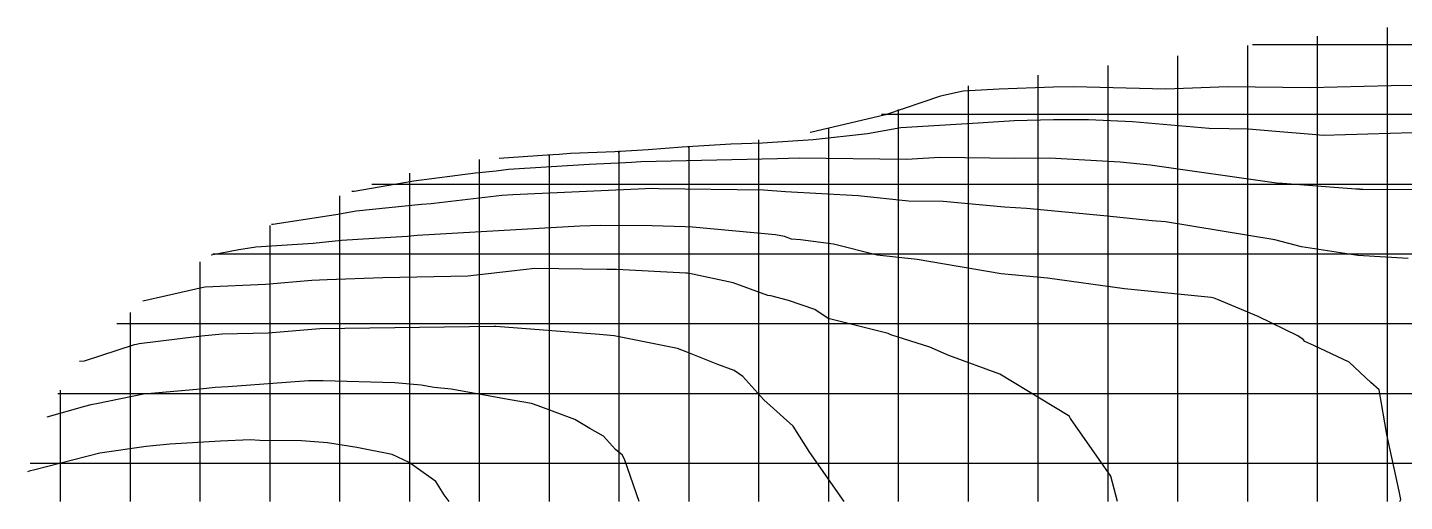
# Model space of a CAD drawing. Header units: millimetres. Extents: x 13.2 to 111, y -19 to -0.2.
# Drawn here: x 13.25 to 62.54, y -19 to -2.02 of the extents above; entities that cross this region are included whole.
import ezdxf

# ---------------------------------------------------------------- set-up
doc = ezdxf.new("R2010")
doc.units = ezdxf.units.MM
doc.header["$MEASUREMENT"] = 0
doc.layers.add('Ú²Ô 06', color=240, linetype='Continuous', true_color=0xff0033)

msp = doc.modelspace()

# ---------------------------------------------------------------- linework, layer by layer
at = {"layer": 'Ú²Ô 06'}
for p, q in [((59.422, -2.328, 29.987), (59.422, -2.351, 30.05)), ((59.422, -2.351, 30.05), (59.422, -2.643, 30.8)), ((61.922, -2.019, 29.495), (61.922, -2.038, 29.546)), ((61.922, -2.038, 29.546), (61.922, -2.603, 30.996)), ((56.922, -2.662, 30.549), (56.922, -2.664, 30.554)), ((56.922, -2.664, 30.554), (56.922, -2.683, 30.603)), ((56.922, -2.683, 30.603), (56.922, -2.769, 30.785)), ((56.922, -2.769, 30.785), (56.922, -3.414, 32.204)), ((57.129, -2.638, 30.512), (57.105, -2.638, 30.508)), ((59.747, -2.638, 30.825), (57.129, -2.638, 30.512)), ((59.422, -2.643, 30.8), (59.422, -3.281, 32.148)), ((62.111, -2.638, 31.091), (59.747, -2.638, 30.825)), ((61.922, -2.603, 30.996), (61.922, -2.683, 31.165)), ((61.922, -2.683, 31.165), (61.922, -3.465, 32.59)), ((62.394, -2.638, 31.103), (62.111, -2.638, 31.091)), ((66.136, -2.638, 31.342), (62.394, -2.638, 31.103)), ((51.922, -3.379, 31.863), (51.922, -3.694, 32.636)), ((54.422, -3.03, 31.185), (54.422, -3.265, 31.702)), ((54.422, -3.265, 31.702), (54.422, -4.648, 34.605)), ((56.922, -3.414, 32.204), (56.922, -3.945, 33.32)), ((59.422, -3.281, 32.148), (59.422, -3.495, 32.538)), ((49.422, -3.721, 32.57), (49.422, -4.354, 34.127)), ((51.922, -3.694, 32.636), (51.922, -4.528, 34.464)), ((59.422, -3.495, 32.538), (59.422, -4.427, 34.106)), ((61.922, -3.465, 32.59), (61.922, -4.148, 33.74)), ((46.74, -4.305, 33.68), (45.937, -4.482, 33.68)), ((48.037, -4.226, 33.68), (46.74, -4.305, 33.68)), ((46.922, -4.103, 33.274), (46.922, -4.122, 33.32)), ((46.922, -4.122, 33.32), (46.922, -4.962, 35.08)), ((49.977, -4.151, 33.68), (48.037, -4.226, 33.68)), ((49.422, -4.354, 34.127), (49.422, -4.503, 34.439)), ((50.693, -4.139, 33.68), (49.977, -4.151, 33.68)), ((53.995, -4.223, 33.68), (50.693, -4.139, 33.68)), ((56.222, -4.142, 33.68), (53.995, -4.223, 33.68)), ((59.17, -4.18, 33.68), (56.222, -4.142, 33.68)), ((56.922, -3.945, 33.32), (56.922, -4.702, 34.643)), ((62.073, -4.109, 33.68), (59.17, -4.18, 33.68)), ((59.422, -4.427, 34.106), (59.422, -4.723, 34.624)), ((61.922, -4.148, 33.74), (61.922, -4.885, 34.94)), ((64.989, -4.061, 33.68), (62.073, -4.109, 33.68)), ((45.937, -4.482, 33.68), (43.964, -5.146, 33.68)), ((49.422, -4.503, 34.439), (49.422, -4.775, 35.029)), ((49.422, -4.775, 35.029), (49.422, -5.444, 36.388)), ((51.922, -4.528, 34.464), (51.922, -4.996, 35.483)), ((54.422, -4.648, 34.605), (54.422, -4.681, 34.662)), ((54.422, -4.681, 34.662), (54.422, -4.767, 34.801)), ((54.422, -4.767, 34.801), (54.422, -5.942, 36.902)), ((56.922, -4.702, 34.643), (56.922, -5.67, 36.199)), ((59.422, -4.723, 34.624), (59.422, -4.829, 34.794)), ((59.422, -4.829, 34.794), (59.422, -5.549, 35.747)), ((61.922, -4.885, 34.94), (61.922, -5.397, 35.649)), ((43.964, -5.146, 33.68), (41.274, -5.783, 33.68)), ((43.975, -5.138, 33.652), (43.827, -5.138, 33.475)), ((44.313, -5.138, 34.366), (43.975, -5.138, 33.652)), ((45.824, -5.138, 35.136), (44.313, -5.138, 34.366)), ((44.422, -4.953, 33.436), (44.422, -5.093, 34.32)), ((44.422, -5.093, 34.32), (44.422, -5.321, 34.846)), ((44.422, -5.321, 34.846), (44.422, -5.637, 36.23)), ((46.096, -5.138, 35.349), (45.824, -5.138, 35.136)), ((46.476, -5.138, 35.399), (46.096, -5.138, 35.349)), ((48.895, -5.138, 35.743), (46.476, -5.138, 35.399)), ((46.922, -4.962, 35.08), (46.922, -5.307, 35.83)), ((46.922, -5.307, 35.83), (46.922, -5.793, 36.9)), ((48.572, -5.36, 36.18), (47.284, -5.444, 36.18)), ((49.982, -5.329, 36.18), (48.572, -5.36, 36.18)), ((50.911, -5.138, 35.834), (48.895, -5.138, 35.743)), ((51.23, -5.324, 36.18), (49.982, -5.329, 36.18)), ((51.038, -5.138, 35.834), (50.911, -5.138, 35.834)), ((53.347, -5.138, 35.636), (51.038, -5.138, 35.834)), ((52.81, -5.393, 36.18), (51.23, -5.324, 36.18)), ((51.922, -4.996, 35.483), (51.922, -5.815, 37.077)), ((55.546, -5.639, 36.18), (52.81, -5.393, 36.18)), ((54.899, -5.138, 35.387), (53.347, -5.138, 35.636)), ((58.504, -5.138, 35.31), (54.899, -5.138, 35.387)), ((59.575, -5.138, 35.185), (58.504, -5.138, 35.31)), ((65.405, -5.138, 35.444), (59.575, -5.138, 35.185)), ((61.922, -5.397, 35.649), (61.922, -7.25, 37.998)), ((41.273, -5.783, 33.68), (41.272, -5.783, 33.68)), ((41.274, -5.783, 33.68), (41.273, -5.783, 33.68)), ((43.315, -5.823, 36.18), (41.379, -6.048, 36.18)), ((41.922, -5.619, 33.627), (41.922, -5.684, 33.958)), ((41.922, -5.684, 33.958), (41.922, -5.72, 35.076)), ((41.922, -5.72, 35.076), (41.922, -6.035, 36.39)), ((44.518, -5.609, 36.18), (43.315, -5.823, 36.18)), ((44.422, -5.637, 36.23), (44.422, -5.935, 36.887)), ((47.284, -5.444, 36.18), (44.518, -5.609, 36.18)), ((46.922, -5.793, 36.9), (46.922, -6.224, 37.834)), ((49.422, -5.444, 36.388), (49.422, -5.782, 37.014)), ((49.422, -5.782, 37.014), (49.422, -6.88, 38.994)), ((51.922, -5.815, 37.077), (51.922, -5.876, 37.186)), ((51.922, -5.876, 37.186), (51.922, -6.083, 37.518)), ((56.957, -5.658, 36.18), (55.546, -5.639, 36.18)), ((56.922, -5.67, 36.199), (56.922, -5.87, 36.464)), ((56.922, -5.87, 36.464), (56.922, -6.746, 37.65)), ((57.944, -5.745, 36.18), (56.957, -5.658, 36.18)), ((59.242, -5.854, 36.18), (57.944, -5.745, 36.18)), ((59.632, -5.883, 36.18), (59.242, -5.854, 36.18)), ((59.422, -5.549, 35.747), (59.422, -5.565, 35.769)), ((59.422, -5.565, 35.769), (59.422, -5.574, 35.781)), ((59.422, -5.574, 35.781), (59.422, -7.761, 38.759)), ((64.564, -5.739, 36.18), (59.632, -5.883, 36.18)), ((35.465, -6.397, 36.18), (34.28, -6.478, 36.18)), ((36.682, -6.303, 36.18), (35.465, -6.397, 36.18)), ((38.429, -6.193, 36.18), (36.682, -6.303, 36.18)), ((36.922, -6.327, 34.3), (36.922, -6.267, 35.284)), ((36.922, -6.267, 35.284), (36.922, -6.267, 35.571)), ((36.922, -6.267, 35.571), (36.922, -6.309, 36.822)), ((36.922, -6.309, 36.822), (36.922, -6.318, 36.896)), ((36.922, -6.318, 36.896), (36.922, -6.608, 38.122)), ((39.561, -6.165, 36.18), (38.429, -6.193, 36.18)), ((39.422, -6.04, 33.909), (39.422, -6.11, 35.099)), ((39.422, -6.11, 35.099), (39.422, -6.11, 35.58)), ((39.422, -6.11, 35.58), (39.422, -6.116, 35.756)), ((39.422, -6.116, 35.756), (39.422, -6.206, 36.484)), ((39.422, -6.206, 36.484), (39.422, -6.303, 37.395)), ((39.422, -6.303, 37.395), (39.422, -6.49, 37.939)), ((41.379, -6.048, 36.18), (39.561, -6.165, 36.18)), ((41.922, -6.035, 36.39), (41.922, -6.106, 37.053)), ((41.922, -6.106, 37.053), (41.922, -6.386, 37.868)), ((41.922, -6.386, 37.868), (41.922, -6.881, 39.105)), ((44.422, -5.935, 36.887), (44.422, -6.6, 38.328)), ((46.922, -6.224, 37.834), (46.922, -7.051, 39.342)), ((51.922, -6.083, 37.518), (51.922, -7.241, 39.339)), ((54.422, -5.942, 36.902), (54.422, -6.578, 37.926)), ((29.422, -6.746, 36.444), (29.422, -6.744, 36.492)), ((29.422, -6.744, 36.492), (29.422, -6.786, 36.746)), ((29.422, -6.786, 36.746), (29.422, -7.023, 37.959)), ((31.85, -6.593, 36.18), (30.128, -6.713, 36.18)), ((32.287, -6.564, 36.18), (31.85, -6.593, 36.18)), ((31.922, -6.585, 36.229), (31.922, -6.576, 36.364)), ((31.922, -6.576, 36.364), (31.922, -6.609, 36.561)), ((31.922, -6.632, 35.548), (31.922, -6.585, 36.229)), ((31.922, -6.609, 36.561), (31.922, -6.801, 37.74)), ((31.922, -6.801, 37.74), (31.922, -6.961, 38.506)), ((32.682, -6.533, 36.18), (32.287, -6.564, 36.18)), ((34.28, -6.478, 36.18), (32.682, -6.533, 36.18)), ((34.653, -6.867, 38.68), (33.358, -6.929, 38.68)), ((34.422, -6.443, 35.633), (34.422, -6.441, 35.659)), ((34.422, -6.441, 35.659), (34.422, -6.498, 36.759)), ((34.422, -6.512, 34.832), (34.422, -6.443, 35.633)), ((34.422, -6.498, 36.759), (34.422, -6.504, 36.917)), ((34.422, -6.504, 36.917), (34.422, -6.718, 37.909)), ((34.422, -6.718, 37.909), (34.422, -6.905, 38.808)), ((34.876, -6.851, 38.68), (34.653, -6.867, 38.68)), ((35.203, -6.833, 38.68), (34.876, -6.851, 38.68)), ((40.1, -6.723, 38.68), (35.203, -6.833, 38.68)), ((36.922, -6.608, 38.122), (36.922, -6.874, 38.917)), ((36.922, -6.874, 38.917), (36.922, -7.489, 40.523)), ((39.422, -6.49, 37.939), (39.422, -6.846, 39.002)), ((39.422, -6.846, 39.002), (39.422, -7.022, 39.462)), ((40.883, -6.698, 38.68), (40.1, -6.723, 38.68)), ((44.722, -6.745, 38.68), (40.883, -6.698, 38.68)), ((41.922, -6.881, 39.105), (41.922, -7.358, 40.154)), ((44.422, -6.6, 38.328), (44.422, -6.958, 39.221)), ((45.909, -6.674, 38.68), (44.722, -6.745, 38.68)), ((48.597, -6.71, 38.68), (45.909, -6.674, 38.68)), ((49.839, -6.704, 38.68), (48.597, -6.71, 38.68)), ((49.422, -6.88, 38.994), (49.422, -7.15, 39.417)), ((52.366, -6.846, 38.68), (49.839, -6.704, 38.68)), ((53.441, -6.95, 38.68), (52.366, -6.846, 38.68)), ((54.422, -6.578, 37.926), (54.422, -7.415, 39.158)), ((56.922, -6.746, 37.65), (56.922, -7.621, 38.939)), ((26.922, -7.238, 37.51), (26.922, -7.261, 37.552)), ((26.922, -7.261, 37.552), (26.922, -7.694, 39.206)), ((29.289, -7.237, 38.68), (27.075, -7.53, 38.68)), ((30.029, -7.164, 38.68), (29.289, -7.237, 38.68)), ((29.422, -7.023, 37.959), (29.422, -7.207, 38.635)), ((29.422, -7.207, 38.635), (29.422, -7.471, 39.34)), ((30.472, -7.106, 38.68), (30.029, -7.164, 38.68)), ((33.358, -6.929, 38.68), (30.472, -7.106, 38.68)), ((31.922, -6.961, 38.506), (31.922, -7.297, 39.547)), ((31.922, -7.297, 39.547), (31.922, -7.571, 40.25)), ((34.422, -6.905, 38.808), (34.422, -6.939, 38.913)), ((34.422, -6.939, 38.913), (34.422, -6.966, 38.984)), ((34.422, -6.966, 38.984), (34.422, -7.763, 41.014)), ((39.422, -7.022, 39.462), (39.422, -7.578, 40.685)), ((41.922, -7.358, 40.154), (41.922, -8.567, 42.101)), ((44.422, -6.958, 39.221), (44.422, -7.073, 39.474)), ((44.422, -7.073, 39.474), (44.422, -7.364, 39.943)), ((44.422, -7.364, 39.943), (44.422, -8.829, 42.11)), ((46.922, -7.051, 39.342), (46.922, -7.89, 40.623)), ((49.422, -7.15, 39.417), (49.422, -8.363, 40.965)), ((51.922, -7.241, 39.339), (51.922, -7.502, 39.673)), ((57.958, -7.592, 38.68), (53.441, -6.95, 38.68)), ((61.922, -7.25, 37.998), (61.922, -7.875, 38.739)), ((27.075, -7.53, 38.68), (24.937, -7.893, 38.68)), ((25.74, -7.638, 38.223), (25.575, -7.638, 38.221)), ((26.975, -7.638, 39.025), (25.74, -7.638, 38.223)), ((26.922, -7.694, 39.206), (26.922, -7.768, 39.478)), ((26.922, -7.768, 39.478), (26.922, -7.831, 39.645)), ((26.922, -7.831, 39.645), (26.922, -8.443, 41.274)), ((27.503, -7.638, 39.282), (26.975, -7.638, 39.025)), ((29.093, -7.638, 39.698), (27.503, -7.638, 39.282)), ((30.157, -7.638, 40.104), (29.093, -7.638, 39.698)), ((29.422, -7.471, 39.34), (29.422, -7.839, 40.41)), ((29.422, -7.839, 40.41), (29.422, -8.064, 41.028)), ((30.677, -7.638, 40.28), (30.157, -7.638, 40.104)), ((35.632, -7.792, 41.18), (30.621, -8.009, 41.18)), ((31.645, -7.638, 40.391), (30.677, -7.638, 40.28)), ((35.659, -7.638, 40.83), (31.645, -7.638, 40.391)), ((31.922, -7.571, 40.25), (31.922, -7.866, 41.004)), ((31.922, -7.866, 41.004), (31.922, -8.621, 42.533)), ((34.422, -7.763, 41.014), (34.422, -8.643, 42.798)), ((35.841, -7.794, 41.18), (35.632, -7.792, 41.18)), ((36.129, -7.638, 40.859), (35.659, -7.638, 40.83)), ((39.6, -7.842, 41.18), (35.841, -7.794, 41.18)), ((37.749, -7.638, 40.838), (36.129, -7.638, 40.859)), ((36.922, -7.489, 40.523), (36.922, -7.667, 40.913)), ((36.922, -7.667, 40.913), (36.922, -8.825, 43.105)), ((40.054, -7.638, 40.782), (37.749, -7.638, 40.838)), ((39.422, -7.578, 40.685), (39.422, -7.922, 41.335)), ((40.379, -7.91, 41.18), (39.6, -7.842, 41.18)), ((40.282, -7.638, 40.749), (40.054, -7.638, 40.782)), ((43.854, -7.638, 40.434), (40.282, -7.638, 40.749)), ((44.995, -7.638, 40.261), (43.854, -7.638, 40.434)), ((47.557, -7.638, 40.229), (44.995, -7.638, 40.261)), ((48.604, -7.638, 40.103), (47.557, -7.638, 40.229)), ((51.53, -7.638, 39.876), (48.604, -7.638, 40.103)), ((52.854, -7.638, 39.731), (51.53, -7.638, 39.876)), ((51.922, -7.502, 39.673), (51.922, -8.758, 41.161)), ((57.127, -7.638, 38.921), (52.854, -7.638, 39.731)), ((54.422, -7.415, 39.158), (54.422, -8.538, 40.549)), ((56.922, -7.621, 38.939), (56.922, -7.983, 39.387)), ((58.014, -7.638, 38.735), (57.127, -7.638, 38.921)), ((58.179, -7.61, 38.68), (57.958, -7.592, 38.68)), ((58.163, -7.638, 38.718), (58.014, -7.638, 38.735)), ((60.826, -7.638, 38.449), (58.163, -7.638, 38.718)), ((60.807, -7.806, 38.68), (58.179, -7.61, 38.68)), ((59.422, -7.761, 38.759), (59.422, -8.799, 39.994)), ((60.935, -7.816, 38.68), (60.807, -7.806, 38.68)), ((61.245, -7.638, 38.464), (60.826, -7.638, 38.449)), ((60.945, -7.818, 38.68), (60.935, -7.816, 38.68)), ((61.058, -7.818, 38.68), (60.945, -7.818, 38.68)), ((64.326, -7.845, 38.68), (61.058, -7.818, 38.68)), ((64.424, -7.638, 38.432), (61.245, -7.638, 38.464)), ((61.922, -7.875, 38.739), (61.922, -9.388, 40.347)), ((24.422, -8.053, 38.965), (24.422, -8.057, 38.972)), ((24.422, -8.057, 38.972), (24.422, -8.076, 39.045)), ((24.422, -8.076, 39.045), (24.422, -8.859, 41.721)), ((24.937, -7.893, 38.68), (24.864, -7.894, 38.68)), ((27.349, -8.365, 41.18), (25.013, -8.597, 41.18)), ((27.696, -8.331, 41.18), (27.349, -8.365, 41.18)), ((27.79, -8.327, 41.18), (27.696, -8.331, 41.18)), ((30.227, -8.032, 41.18), (27.79, -8.327, 41.18)), ((29.422, -8.064, 41.028), (29.422, -8.414, 41.843)), ((30.621, -8.009, 41.18), (30.227, -8.032, 41.18)), ((39.422, -7.922, 41.335), (39.422, -9.056, 43.185)), ((42.99, -8.053, 41.18), (40.379, -7.91, 41.18)), ((44.793, -8.238, 41.18), (42.99, -8.053, 41.18)), ((46.024, -8.248, 41.18), (44.793, -8.238, 41.18)), ((48.23, -8.458, 41.18), (46.024, -8.248, 41.18)), ((46.922, -7.89, 40.623), (46.922, -8.826, 41.799)), ((49.422, -8.363, 40.965), (49.422, -8.806, 41.49)), ((56.922, -7.983, 39.387), (56.922, -9.238, 40.9)), ((24.284, -8.725, 41.18), (22.037, -9.072, 41.18)), ((25.013, -8.597, 41.18), (24.284, -8.725, 41.18)), ((24.422, -8.859, 41.721), (24.422, -8.899, 41.827)), ((26.922, -8.443, 41.274), (26.922, -8.644, 41.793)), ((26.922, -8.644, 41.793), (26.922, -9.428, 43.502)), ((29.422, -8.414, 41.843), (29.422, -9.555, 44.096)), ((31.922, -8.621, 42.533), (31.922, -9.418, 44.106)), ((34.422, -8.643, 42.798), (34.422, -9.238, 43.916)), ((36.922, -8.825, 43.105), (36.922, -8.991, 43.417)), ((41.922, -8.567, 42.101), (41.922, -9.019, 42.771)), ((44.422, -8.829, 42.11), (44.422, -8.883, 42.178)), ((46.922, -8.826, 41.799), (46.922, -9.41, 42.443)), ((49.008, -8.506, 41.18), (48.23, -8.458, 41.18)), ((51.782, -8.761, 41.18), (49.008, -8.506, 41.18)), ((49.422, -8.806, 41.49), (49.422, -9.261, 41.974)), ((53.506, -8.941, 41.18), (51.782, -8.761, 41.18)), ((51.922, -8.758, 41.161), (51.922, -10.048, 42.533)), ((54.422, -8.538, 40.549), (54.422, -8.857, 40.933)), ((54.422, -8.857, 40.933), (54.422, -9.252, 41.423)), ((59.422, -8.799, 39.994), (59.422, -9.559, 40.824)), ((21.922, -9.108, 41.24), (21.922, -9.121, 41.287)), ((21.922, -9.121, 41.287), (21.922, -9.258, 41.753)), ((21.922, -9.258, 41.753), (21.922, -9.72, 43.361)), ((22.037, -9.072, 41.18), (21.98, -9.082, 41.18)), ((24.422, -8.899, 41.827), (24.422, -8.968, 42.004)), ((24.422, -8.968, 42.004), (24.422, -9.675, 43.734)), ((33.025, -9.139, 43.68), (27.197, -9.47, 43.68)), ((33.763, -9.107, 43.68), (33.025, -9.139, 43.68)), ((35.607, -9.121, 43.68), (33.763, -9.107, 43.68)), ((34.422, -9.238, 43.916), (34.422, -10.615, 46.06)), ((36.789, -9.156, 43.68), (35.607, -9.121, 43.68)), ((37.06, -9.169, 43.68), (36.789, -9.156, 43.68)), ((36.922, -8.991, 43.417), (36.922, -9.073, 43.545)), ((36.922, -9.073, 43.545), (36.922, -10.452, 45.625)), ((40.022, -9.441, 43.68), (37.06, -9.169, 43.68)), ((39.422, -9.056, 43.185), (39.422, -9.698, 44.149)), ((41.922, -9.019, 42.771), (41.922, -9.855, 43.795)), ((44.422, -8.883, 42.178), (44.422, -9.073, 42.37)), ((44.422, -9.073, 42.37), (44.422, -10.681, 44.141)), ((49.422, -9.261, 41.974), (49.422, -11.057, 43.772)), ((53.989, -8.985, 41.18), (53.506, -8.941, 41.18)), ((57.906, -9.623, 41.18), (53.989, -8.985, 41.18)), ((54.422, -9.252, 41.423), (54.422, -10.326, 42.572)), ((56.922, -9.238, 40.9), (56.922, -9.939, 41.772)), ((23.475, -9.763, 43.68), (21.425, -9.888, 43.68)), ((21.922, -9.72, 43.361), (21.922, -10.105, 44.25)), ((24.494, -9.645, 43.68), (23.475, -9.763, 43.68)), ((24.422, -9.675, 43.734), (24.422, -10.062, 44.536)), ((26.242, -9.537, 43.68), (24.494, -9.645, 43.68)), ((26.856, -9.512, 43.68), (26.242, -9.537, 43.68)), ((27.197, -9.47, 43.68), (26.856, -9.512, 43.68)), ((26.922, -9.428, 43.502), (26.922, -9.601, 43.906)), ((26.922, -9.601, 43.906), (26.922, -9.692, 44.087)), ((26.922, -9.692, 44.087), (26.922, -9.799, 44.258)), ((26.922, -9.799, 44.258), (26.922, -10.87, 46.049)), ((29.422, -9.555, 44.096), (29.422, -10.478, 45.579)), ((31.922, -9.418, 44.106), (31.922, -9.766, 44.666)), ((31.922, -9.766, 44.666), (31.922, -9.829, 45.059)), ((31.922, -9.829, 45.059), (31.922, -10.009, 45.348)), ((39.422, -9.698, 44.149), (39.422, -10.343, 44.941)), ((40.353, -9.51, 43.68), (40.022, -9.441, 43.68)), ((40.597, -9.601, 43.68), (40.353, -9.51, 43.68)), ((40.923, -9.621, 43.68), (40.597, -9.601, 43.68)), ((42.101, -9.785, 43.68), (40.923, -9.621, 43.68)), ((41.922, -9.855, 43.795), (41.922, -10.876, 44.827)), ((43.67, -10.181, 43.68), (42.101, -9.785, 43.68)), ((46.922, -9.41, 42.443), (46.922, -11.344, 44.382)), ((58.856, -9.871, 41.18), (57.906, -9.623, 41.18)), ((59.422, -9.559, 40.824), (59.422, -10.379, 41.551)), ((61.922, -9.388, 40.347), (61.922, -9.698, 40.647)), ((61.922, -9.698, 40.647), (61.922, -10.492, 41.414)), ((20.819, -9.987, 43.68), (19.821, -10.174, 43.68)), ((20.691, -10.138, 44.063), (19.883, -10.138, 43.603)), ((20.975, -10.138, 44.125), (20.691, -10.138, 44.063)), ((21.192, -9.924, 43.68), (20.819, -9.987, 43.68)), ((22.109, -10.138, 44.351), (20.975, -10.138, 44.125)), ((21.425, -9.888, 43.68), (21.192, -9.924, 43.68)), ((21.922, -10.105, 44.25), (21.922, -10.602, 45.228)), ((23.12, -10.138, 44.493), (22.109, -10.138, 44.351)), ((23.332, -10.138, 44.554), (23.12, -10.138, 44.493)), ((23.939, -10.138, 44.631), (23.332, -10.138, 44.554)), ((25.833, -10.138, 44.755), (23.939, -10.138, 44.631)), ((24.422, -10.062, 44.536), (24.422, -10.839, 45.838)), ((27.707, -10.138, 44.875), (25.833, -10.138, 44.755)), ((30.617, -10.138, 45.142), (27.707, -10.138, 44.875)), ((30.803, -10.138, 45.406), (30.617, -10.138, 45.142)), ((31.562, -10.138, 45.518), (30.803, -10.138, 45.406)), ((32.387, -10.138, 45.504), (31.562, -10.138, 45.518)), ((31.922, -10.009, 45.348), (31.922, -10.772, 46.324)), ((33.973, -10.138, 45.338), (32.387, -10.138, 45.504)), ((35.196, -10.138, 45.282), (33.973, -10.138, 45.338)), ((36.956, -10.138, 45.149), (35.196, -10.138, 45.282)), ((38.401, -10.138, 44.95), (36.956, -10.138, 45.149)), ((39.652, -10.138, 44.63), (38.401, -10.138, 44.95)), ((39.422, -10.343, 44.941), (39.422, -11.87, 46.572)), ((40.372, -10.138, 44.343), (39.652, -10.138, 44.63)), ((41.04, -10.138, 44.293), (40.372, -10.138, 44.343)), ((41.193, -10.138, 44.267), (41.04, -10.138, 44.293)), ((43.699, -10.138, 43.628), (41.193, -10.138, 44.267)), ((45.102, -10.336, 43.68), (43.67, -10.181, 43.68)), ((45.492, -10.138, 43.415), (43.699, -10.138, 43.628)), ((48.108, -10.845, 43.68), (45.102, -10.336, 43.68)), ((48.091, -10.138, 42.973), (45.492, -10.138, 43.415)), ((52.207, -10.138, 42.597), (48.091, -10.138, 42.973)), ((51.922, -10.048, 42.533), (51.922, -10.61, 43.096)), ((53.143, -10.138, 42.493), (52.207, -10.138, 42.597)), ((55.86, -10.138, 42.233), (53.143, -10.138, 42.493)), ((54.422, -10.326, 42.572), (54.422, -11.053, 43.229)), ((56.305, -10.138, 42.143), (55.86, -10.138, 42.233)), ((59.153, -10.138, 41.374), (56.305, -10.138, 42.143)), ((56.922, -9.939, 41.772), (56.922, -10.397, 42.244)), ((60.875, -10.186, 41.18), (58.856, -9.871, 41.18)), ((60.924, -10.138, 41.129), (59.153, -10.138, 41.374)), ((62.677, -10.295, 41.18), (60.875, -10.186, 41.18)), ((63.278, -10.138, 40.993), (60.924, -10.138, 41.129)), ((19.422, -10.411, 44.167), (19.422, -10.569, 44.646)), ((19.422, -10.569, 44.646), (19.422, -11.188, 45.881)), ((21.922, -10.602, 45.228), (21.922, -11.108, 46.005)), ((24.422, -10.839, 45.838), (24.422, -11.171, 46.392)), ((30.579, -10.744, 46.18), (29.017, -10.923, 46.18)), ((29.422, -10.478, 45.579), (29.422, -10.493, 45.674)), ((29.422, -10.493, 45.674), (29.422, -10.672, 45.912)), ((29.422, -10.672, 45.912), (29.422, -11.677, 47.224)), ((31.414, -10.652, 46.18), (30.579, -10.744, 46.18)), ((33.987, -10.687, 46.18), (31.414, -10.652, 46.18)), ((31.922, -10.772, 46.324), (31.922, -11.816, 47.559)), ((34.287, -10.693, 46.18), (33.987, -10.687, 46.18)), ((34.332, -10.693, 46.18), (34.287, -10.693, 46.18)), ((36.819, -10.821, 46.18), (34.332, -10.693, 46.18)), ((34.422, -10.615, 46.06), (34.422, -10.678, 46.155)), ((34.422, -10.678, 46.155), (34.422, -11.104, 46.671)), ((36.878, -10.825, 46.18), (36.819, -10.821, 46.18)), ((36.948, -10.836, 46.18), (36.878, -10.825, 46.18)), ((36.922, -10.452, 45.625), (36.922, -10.773, 46.109)), ((36.922, -10.773, 46.109), (36.922, -10.817, 46.162)), ((36.922, -10.817, 46.162), (36.922, -11.906, 47.391)), ((38.51, -11.162, 46.18), (36.948, -10.836, 46.18)), ((44.422, -10.681, 44.141), (44.422, -11.455, 44.918)), ((51.922, -10.61, 43.096), (51.922, -12.26, 44.489)), ((56.922, -10.397, 42.244), (56.922, -10.791, 42.596)), ((56.922, -10.791, 42.596), (56.922, -11.334, 43.073)), ((59.422, -10.379, 41.551), (59.422, -10.852, 42.039)), ((61.922, -10.492, 41.414), (61.922, -11.255, 41.95)), ((19.538, -11.336, 46.18), (18.219, -11.636, 46.18)), ((19.422, -11.188, 45.881), (19.422, -11.336, 46.135)), ((19.422, -11.336, 46.135), (19.422, -11.434, 46.3)), ((19.604, -11.327, 46.18), (19.538, -11.336, 46.18)), ((21.767, -11.229, 46.18), (19.604, -11.327, 46.18)), ((23.431, -11.082, 46.18), (21.767, -11.229, 46.18)), ((21.922, -11.108, 46.005), (21.922, -11.84, 47.198)), ((23.977, -11.061, 46.18), (23.431, -11.082, 46.18)), ((25.971, -10.985, 46.18), (23.977, -11.061, 46.18)), ((24.422, -11.171, 46.392), (24.422, -11.476, 46.809)), ((29.017, -10.923, 46.18), (25.971, -10.985, 46.18)), ((26.922, -10.87, 46.049), (26.922, -12.04, 47.652)), ((34.422, -11.104, 46.671), (34.422, -11.908, 47.636)), ((39.748, -11.624, 46.18), (38.51, -11.162, 46.18)), ((41.922, -10.876, 44.827), (41.922, -11.629, 45.608)), ((49.765, -10.996, 43.68), (48.108, -10.845, 43.68)), ((49.422, -11.057, 43.772), (49.422, -11.623, 44.25)), ((52.526, -11.387, 43.68), (49.765, -10.996, 43.68)), ((54.422, -11.053, 43.229), (54.422, -11.893, 43.953)), ((56.922, -11.334, 43.073), (56.922, -12.552, 43.913)), ((59.422, -10.852, 42.039), (59.422, -11.021, 42.19)), ((59.422, -11.021, 42.19), (59.422, -12.387, 43.047)), ((61.922, -11.255, 41.95), (61.922, -13.12, 43.007)), ((18.219, -11.636, 46.18), (17.379, -11.828, 46.18)), ((19.422, -11.434, 46.3), (19.422, -12.661, 48.098)), ((24.422, -11.476, 46.809), (24.422, -13.973, 50.333)), ((29.422, -11.677, 47.224), (29.422, -12.605, 48.495)), ((31.922, -11.816, 47.559), (31.922, -12.374, 48.229)), ((39.857, -11.631, 46.18), (39.748, -11.624, 46.18)), ((40.494, -11.8, 46.18), (39.857, -11.631, 46.18)), ((41.43, -12.119, 46.18), (40.494, -11.8, 46.18)), ((41.922, -11.629, 45.608), (41.922, -11.9, 45.843)), ((44.422, -11.455, 44.918), (44.422, -12.852, 46.006)), ((46.922, -11.344, 44.382), (46.922, -11.796, 44.734)), ((46.922, -11.796, 44.734), (46.922, -12.637, 45.331)), ((49.422, -11.623, 44.25), (49.422, -12.696, 45.108)), ((55.62, -11.695, 43.68), (52.526, -11.387, 43.68)), ((55.726, -11.715, 43.68), (55.62, -11.695, 43.68)), ((55.854, -11.764, 43.68), (55.726, -11.715, 43.68)), ((57.3, -12.373, 43.68), (55.854, -11.764, 43.68)), ((16.922, -12.224, 46.616), (16.922, -13.222, 48.314)), ((21.922, -11.84, 47.198), (21.922, -12.901, 48.599)), ((26.922, -12.04, 47.652), (26.922, -13.416, 49.594)), ((34.422, -11.908, 47.636), (34.422, -12.102, 47.809)), ((34.422, -12.102, 47.809), (34.422, -12.99, 48.598)), ((36.922, -11.906, 47.391), (36.922, -12.111, 47.581)), ((36.922, -12.111, 47.581), (36.922, -13.215, 48.391)), ((39.422, -11.87, 46.572), (39.422, -11.974, 46.667)), ((39.422, -11.974, 46.667), (39.422, -12.231, 46.871)), ((39.422, -12.231, 46.871), (39.422, -13.012, 47.55)), ((41.913, -12.439, 46.18), (41.43, -12.119, 46.18)), ((41.922, -11.9, 45.843), (41.922, -12.429, 46.17)), ((51.922, -12.26, 44.489), (51.922, -12.306, 44.526)), ((51.922, -12.306, 44.526), (51.922, -12.358, 44.549)), ((54.422, -11.893, 43.953), (54.422, -12.855, 44.573)), ((17.27, -12.638, 47.505), (16.451, -12.638, 47.068)), ((17.994, -12.638, 47.783), (17.27, -12.638, 47.505)), ((19.505, -12.638, 48.079), (17.994, -12.638, 47.783)), ((19.422, -12.661, 48.098), (19.422, -13.116, 48.731)), ((19.98, -12.638, 48.162), (19.505, -12.638, 48.079)), ((20.22, -12.638, 48.19), (19.98, -12.638, 48.162)), ((22.185, -12.638, 48.261), (20.22, -12.638, 48.19)), ((23.719, -12.81, 48.68), (21.86, -12.964, 48.68)), ((23.699, -12.638, 48.436), (22.185, -12.638, 48.261)), ((29.566, -12.638, 48.543), (23.699, -12.638, 48.436)), ((29.971, -12.729, 48.68), (23.719, -12.81, 48.68)), ((29.422, -12.605, 48.495), (29.422, -12.86, 48.854)), ((29.939, -12.638, 48.553), (29.566, -12.638, 48.543)), ((30.059, -12.638, 48.571), (29.939, -12.638, 48.553)), ((29.988, -12.729, 48.68), (29.971, -12.729, 48.68)), ((29.994, -12.728, 48.68), (29.988, -12.729, 48.68)), ((30.002, -12.728, 48.68), (29.994, -12.728, 48.68)), ((30.018, -12.728, 48.68), (30.002, -12.728, 48.68)), ((33.729, -13.021, 48.68), (30.018, -12.728, 48.68)), ((30.192, -12.638, 48.568), (30.059, -12.638, 48.571)), ((30.506, -12.638, 48.564), (30.192, -12.638, 48.568)), ((34.018, -12.638, 48.316), (30.506, -12.638, 48.564)), ((31.922, -12.374, 48.229), (31.922, -13.146, 48.918)), ((35.191, -12.638, 48.225), (34.018, -12.638, 48.316)), ((36.465, -12.638, 48.038), (35.191, -12.638, 48.225)), ((37.692, -12.638, 47.848), (36.465, -12.638, 48.038)), ((38.021, -12.638, 47.769), (37.692, -12.638, 47.848)), ((39.163, -12.638, 47.302), (38.021, -12.638, 47.769)), ((40.263, -12.638, 46.976), (39.163, -12.638, 47.302)), ((41.729, -12.638, 46.378), (40.263, -12.638, 46.976)), ((43.882, -12.638, 45.936), (41.729, -12.638, 46.378)), ((44.063, -12.987, 46.18), (41.913, -12.439, 46.18)), ((41.922, -12.429, 46.17), (41.922, -13.613, 47.123)), ((44.93, -12.638, 45.747), (43.882, -12.638, 45.936)), ((46.922, -12.638, 45.332), (44.93, -12.638, 45.747)), ((46.922, -12.637, 45.331), (46.922, -13.087, 45.691)), ((49.798, -12.638, 45.021), (46.922, -12.638, 45.332)), ((49.422, -12.696, 45.108), (49.422, -13.904, 45.657)), ((51.47, -12.638, 44.75), (49.798, -12.638, 45.021)), ((52.051, -12.638, 44.696), (51.47, -12.638, 44.75)), ((51.922, -12.358, 44.549), (51.922, -13.152, 45)), ((53.506, -12.638, 44.545), (52.051, -12.638, 44.696)), ((55.532, -12.638, 44.297), (53.506, -12.638, 44.545)), ((57.038, -12.638, 43.938), (55.532, -12.638, 44.297)), ((56.922, -12.552, 43.913), (56.922, -12.83, 44.085)), ((57.251, -12.638, 43.876), (57.038, -12.638, 43.938)), ((58.681, -12.638, 43.401), (57.251, -12.638, 43.876)), ((58.727, -13.07, 43.68), (57.3, -12.373, 43.68)), ((59.305, -12.638, 43.236), (58.681, -12.638, 43.401)), ((61.509, -12.638, 42.777), (59.305, -12.638, 43.236)), ((59.422, -12.387, 43.047), (59.422, -13.17, 43.56)), ((62.896, -12.638, 42.63), (61.509, -12.638, 42.777)), ((16.922, -13.222, 48.314), (16.922, -13.495, 48.768)), ((19.472, -13.073, 48.68), (17.242, -13.353, 48.68)), ((19.422, -13.116, 48.731), (19.422, -14.535, 50.604)), ((20.221, -13.009, 48.68), (19.472, -13.073, 48.68)), ((21.86, -12.964, 48.68), (20.221, -13.009, 48.68)), ((21.922, -12.901, 48.599), (21.922, -14.367, 50.651)), ((29.422, -12.86, 48.854), (29.422, -13.052, 49.081)), ((29.422, -13.052, 49.081), (29.422, -13.271, 49.315)), ((29.422, -13.271, 49.315), (29.422, -14.27, 50.372)), ((31.922, -13.146, 48.918), (31.922, -13.761, 49.569)), ((34.255, -13.067, 48.68), (33.729, -13.021, 48.68)), ((36.276, -13.472, 48.68), (34.255, -13.067, 48.68)), ((34.422, -12.99, 48.598), (34.422, -13.565, 49.021)), ((36.922, -13.215, 48.391), (36.922, -13.626, 48.647)), ((39.422, -13.012, 47.55), (39.422, -13.621, 47.926)), ((44.153, -13.025, 46.18), (44.063, -12.987, 46.18)), ((45.557, -13.466, 46.18), (44.153, -13.025, 46.18)), ((44.422, -12.852, 46.006), (44.422, -12.968, 46.088)), ((44.422, -12.968, 46.088), (44.422, -13.851, 46.658)), ((46.922, -13.087, 45.691), (46.922, -13.358, 45.814)), ((51.922, -13.152, 45), (51.922, -14.418, 45.467)), ((54.422, -12.855, 44.573), (54.422, -13.097, 44.71)), ((54.422, -13.097, 44.71), (54.422, -14.343, 45.072)), ((56.922, -12.83, 44.085), (56.922, -13.733, 44.499)), ((58.92, -13.191, 43.68), (58.727, -13.07, 43.68)), ((58.974, -13.268, 43.68), (58.92, -13.191, 43.68)), ((59.296, -13.416, 43.68), (58.974, -13.268, 43.68)), ((59.422, -13.17, 43.56), (59.422, -13.574, 43.718)), ((61.922, -13.12, 43.007), (61.922, -13.408, 43.195)), ((17.072, -13.392, 48.68), (15.278, -13.977, 48.68)), ((16.922, -13.495, 48.768), (16.922, -13.678, 49.036)), ((16.922, -13.678, 49.036), (16.922, -14.902, 50.679)), ((17.156, -13.37, 48.68), (17.072, -13.392, 48.68)), ((17.242, -13.353, 48.68), (17.156, -13.37, 48.68)), ((26.922, -13.416, 49.594), (26.922, -14.452, 50.817)), ((31.922, -13.761, 49.569), (31.922, -14.881, 50.556)), ((34.422, -13.565, 49.021), (34.422, -15.143, 50.144)), ((36.513, -13.522, 48.68), (36.276, -13.472, 48.68)), ((36.827, -13.643, 48.68), (36.513, -13.522, 48.68)), ((37.961, -14.09, 48.68), (36.827, -13.643, 48.68)), ((36.922, -13.626, 48.647), (36.922, -15.13, 49.566)), ((39.422, -13.621, 47.926), (39.422, -14.35, 48.357)), ((41.922, -13.613, 47.123), (41.922, -14.105, 47.424)), ((46.226, -13.764, 46.18), (45.557, -13.466, 46.18)), ((48.052, -14.439, 46.18), (46.226, -13.764, 46.18)), ((46.922, -13.358, 45.814), (46.922, -14.732, 46.571)), ((56.922, -13.733, 44.499), (56.922, -13.883, 44.536)), ((60.567, -14.01, 43.68), (59.296, -13.416, 43.68)), ((59.422, -13.574, 43.718), (59.422, -14.38, 44.033)), ((61.922, -13.408, 43.195), (61.922, -13.528, 43.242)), ((61.922, -13.528, 43.242), (61.922, -13.844, 43.321)), ((15.278, -13.977, 48.68), (15.113, -13.985, 48.68)), ((24.422, -13.973, 50.333), (24.422, -15.853, 52.553)), ((29.422, -14.27, 50.372), (29.422, -14.995, 51.011)), ((38.541, -14.305, 48.68), (37.961, -14.09, 48.68)), ((41.922, -14.105, 47.424), (41.922, -15.249, 47.862)), ((44.422, -13.851, 46.658), (44.422, -14.521, 47.018)), ((49.422, -13.904, 45.657), (49.422, -14.036, 45.732)), ((49.422, -14.036, 45.732), (49.422, -14.247, 45.809)), ((49.422, -14.247, 45.809), (49.422, -14.723, 45.961)), ((56.922, -13.883, 44.536), (56.922, -14.737, 44.664)), ((61.339, -14.739, 43.68), (60.567, -14.01, 43.68)), ((61.922, -13.844, 43.321), (61.922, -15.02, 43.621)), ((19.422, -14.535, 50.604), (19.422, -14.983, 51.187)), ((23.305, -14.676, 51.18), (20.43, -14.897, 51.18)), ((21.922, -14.367, 50.651), (21.922, -16.099, 52.856)), ((23.833, -14.673, 51.18), (23.305, -14.676, 51.18)), ((26.4, -14.745, 51.18), (23.833, -14.673, 51.18)), ((27.343, -14.83, 51.18), (26.4, -14.745, 51.18)), ((26.922, -14.452, 50.817), (26.922, -14.994, 51.395)), ((38.858, -14.518, 48.68), (38.541, -14.305, 48.68)), ((39.611, -15.36, 48.68), (38.858, -14.518, 48.68)), ((39.422, -14.35, 48.357), (39.422, -15.665, 48.887)), ((44.422, -14.521, 47.018), (44.422, -15.167, 47.303)), ((46.922, -14.732, 46.571), (46.922, -15.26, 46.783)), ((50.506, -15.924, 46.18), (48.052, -14.439, 46.18)), ((49.422, -14.723, 45.961), (49.422, -15.723, 46.362)), ((51.922, -14.418, 45.467), (51.922, -14.561, 45.512)), ((51.922, -14.561, 45.512), (51.922, -15.45, 45.807)), ((54.422, -14.343, 45.072), (54.422, -14.435, 45.106)), ((54.422, -14.435, 45.106), (54.422, -14.502, 45.128)), ((54.422, -14.502, 45.128), (54.422, -15.044, 45.213)), ((56.922, -14.737, 44.664), (56.922, -15.407, 44.771)), ((59.422, -14.38, 44.033), (59.422, -14.907, 44.155)), ((61.637, -15, 43.68), (61.339, -14.739, 43.68)), ((14.369, -15.138, 50.12), (14.339, -15.138, 50.118)), ((14.508, -15.138, 50.196), (14.369, -15.138, 50.12)), ((14.422, -15.007, 49.955), (14.422, -19, 55.589)), ((15.82, -15.138, 50.72), (14.508, -15.138, 50.196)), ((17.404, -15.156, 51.18), (15.717, -15.499, 51.18)), ((16.446, -15.138, 50.877), (15.82, -15.138, 50.72)), ((17.417, -15.138, 51.157), (16.446, -15.138, 50.877)), ((16.922, -14.902, 50.679), (16.922, -15.858, 52.037)), ((19.438, -14.976, 51.18), (17.404, -15.156, 51.18)), ((19.096, -15.138, 51.351), (17.417, -15.138, 51.157)), ((19.794, -15.138, 51.447), (19.096, -15.138, 51.351)), ((19.422, -14.983, 51.187), (19.422, -15.599, 52.018)), ((19.968, -14.921, 51.18), (19.438, -14.976, 51.18)), ((20.597, -15.138, 51.502), (19.794, -15.138, 51.447)), ((20.43, -14.897, 51.18), (19.968, -14.921, 51.18)), ((22.856, -15.138, 51.724), (20.597, -15.138, 51.502)), ((23.805, -15.138, 51.729), (22.856, -15.138, 51.724)), ((25.699, -15.138, 51.666), (23.805, -15.138, 51.729)), ((26.555, -15.138, 51.584), (25.699, -15.138, 51.666)), ((27.631, -15.138, 51.412), (26.555, -15.138, 51.584)), ((26.922, -14.994, 51.395), (26.922, -16.084, 52.381)), ((27.801, -14.911, 51.18), (27.343, -14.83, 51.18)), ((28.536, -15.138, 51.316), (27.631, -15.138, 51.412)), ((28.413, -14.98, 51.18), (27.801, -14.911, 51.18)), ((30.523, -15.363, 51.18), (28.413, -14.98, 51.18)), ((29.849, -15.138, 51.076), (28.536, -15.138, 51.316)), ((29.422, -14.995, 51.011), (29.422, -15.609, 51.628)), ((31.656, -15.138, 50.82), (29.849, -15.138, 51.076)), ((33.919, -15.138, 50.213), (31.656, -15.138, 50.82)), ((31.922, -14.881, 50.556), (31.922, -15.553, 51.06)), ((34.429, -15.138, 50.139), (33.919, -15.138, 50.213)), ((34.422, -15.143, 50.144), (34.422, -15.463, 50.338)), ((36.495, -15.138, 49.674), (34.429, -15.138, 50.139)), ((36.915, -15.138, 49.572), (36.495, -15.138, 49.674)), ((37.347, -15.138, 49.473), (36.915, -15.138, 49.572)), ((36.922, -15.13, 49.566), (36.922, -15.328, 49.689)), ((38.019, -15.138, 49.26), (37.347, -15.138, 49.473)), ((38.775, -15.138, 48.967), (38.019, -15.138, 49.26)), ((39.749, -15.138, 48.527), (38.775, -15.138, 48.967)), ((41.013, -15.138, 48.03), (39.749, -15.138, 48.527)), ((41.782, -15.138, 47.855), (41.013, -15.138, 48.03)), ((42.388, -15.138, 47.701), (41.782, -15.138, 47.855)), ((41.922, -15.249, 47.862), (41.922, -16.093, 48.157)), ((44.723, -15.138, 47.23), (42.388, -15.138, 47.701)), ((44.422, -15.167, 47.303), (44.422, -16.1, 47.584)), ((45.747, -15.138, 47.009), (44.723, -15.138, 47.23)), ((46.261, -15.138, 46.894), (45.747, -15.138, 47.009)), ((49.828, -15.138, 46.029), (46.261, -15.138, 46.894)), ((46.922, -15.26, 46.783), (46.922, -16.423, 47.134)), ((51.379, -15.138, 45.782), (49.828, -15.138, 46.029)), ((52.746, -15.138, 45.583), (51.379, -15.138, 45.782)), ((54.396, -15.138, 45.233), (52.746, -15.138, 45.583)), ((57.341, -15.138, 44.645), (54.396, -15.138, 45.233)), ((54.422, -15.044, 45.213), (54.422, -17.014, 45.527)), ((57.885, -15.138, 44.515), (57.341, -15.138, 44.645)), ((60.952, -15.138, 43.839), (57.885, -15.138, 44.515)), ((59.422, -14.907, 44.155), (59.422, -16.226, 44.276)), ((61.264, -15.138, 43.762), (60.952, -15.138, 43.839)), ((63.613, -15.138, 43.274), (61.264, -15.138, 43.762)), ((61.914, -16.598, 43.68), (61.637, -15, 43.68)), ((61.922, -15.02, 43.621), (61.922, -16.616, 43.679)), ((15.293, -15.598, 51.18), (13.942, -15.978, 51.18)), ((15.519, -15.536, 51.18), (15.293, -15.598, 51.18)), ((15.717, -15.499, 51.18), (15.519, -15.536, 51.18)), ((19.422, -15.599, 52.018), (19.422, -17.034, 53.873)), ((29.422, -15.609, 51.628), (29.422, -16.4, 52.151)), ((31.293, -15.487, 51.18), (30.523, -15.363, 51.18)), ((31.528, -15.571, 51.18), (31.293, -15.487, 51.18)), ((32.839, -16.057, 51.18), (31.528, -15.571, 51.18)), ((31.922, -15.553, 51.06), (31.922, -16.302, 51.604)), ((34.422, -15.463, 50.338), (34.422, -16.419, 50.874)), ((36.922, -15.328, 49.689), (36.922, -16.02, 49.987)), ((39.422, -15.665, 48.887), (39.422, -15.99, 49.031)), ((40.659, -16.296, 48.68), (39.611, -15.36, 48.68)), ((49.422, -15.723, 46.362), (49.422, -16.1, 46.476)), ((51.922, -15.45, 45.807), (51.922, -16.579, 45.983)), ((56.922, -15.407, 44.771), (56.922, -17.087, 44.936)), ((16.922, -15.858, 52.037), (16.922, -16.167, 52.44)), ((16.922, -16.167, 52.44), (16.922, -16.569, 52.982)), ((21.922, -16.099, 52.856), (21.922, -16.448, 53.268)), ((24.422, -15.853, 52.553), (24.422, -15.969, 52.677)), ((24.422, -15.969, 52.677), (24.422, -16.282, 52.96)), ((26.922, -16.084, 52.381), (26.922, -16.339, 52.622)), ((33.376, -16.385, 51.18), (32.839, -16.057, 51.18)), ((36.922, -16.02, 49.987), (36.922, -16.263, 50.085)), ((36.922, -16.263, 50.085), (36.922, -17.97, 50.416)), ((39.422, -15.99, 49.031), (39.422, -16.507, 49.14)), ((41.922, -16.093, 48.157), (41.922, -16.578, 48.327)), ((44.422, -16.1, 47.584), (44.422, -16.563, 47.746)), ((49.422, -16.1, 46.476), (49.422, -18.526, 46.78)), ((50.546, -15.954, 46.18), (50.506, -15.924, 46.18)), ((50.582, -16.024, 46.18), (50.546, -15.954, 46.18)), ((52.032, -18.098, 46.18), (50.582, -16.024, 46.18)), ((59.422, -16.226, 44.276), (59.422, -17.332, 44.335)), ((16.922, -16.569, 52.982), (16.922, -17.721, 54.469)), ((21.922, -16.448, 53.268), (21.922, -17.82, 54.774)), ((24.422, -16.282, 52.96), (24.422, -17.313, 54.041)), ((26.922, -16.339, 52.622), (26.922, -16.459, 52.703)), ((26.922, -16.459, 52.703), (26.922, -16.732, 52.896)), ((26.922, -16.732, 52.896), (26.922, -17.601, 53.675)), ((29.422, -16.4, 52.151), (29.422, -16.683, 52.342)), ((29.422, -16.683, 52.342), (29.422, -16.777, 52.408)), ((31.922, -16.302, 51.604), (31.922, -16.463, 51.709)), ((31.922, -16.463, 51.709), (31.922, -16.679, 51.799)), ((31.922, -16.679, 51.799), (31.922, -17.565, 52.166)), ((33.863, -16.664, 51.18), (33.376, -16.385, 51.18)), ((34.295, -17.132, 51.18), (33.863, -16.664, 51.18)), ((34.422, -16.419, 50.874), (34.422, -17.34, 51.219)), ((39.422, -16.507, 49.14), (39.422, -18.105, 49.509)), ((41.25, -17.24, 48.68), (40.659, -16.296, 48.68)), ((41.922, -16.578, 48.327), (41.922, -16.773, 48.36)), ((44.422, -16.563, 47.746), (44.422, -18.72, 48.111)), ((46.922, -16.423, 47.134), (46.922, -17.39, 47.255)), ((51.922, -16.579, 45.983), (51.922, -18.139, 46.208)), ((62.355, -18.636, 43.68), (61.914, -16.598, 43.68)), ((61.922, -16.616, 43.679), (61.922, -18.444, 43.776)), ((17.495, -17.028, 53.68), (15.832, -17.264, 53.68)), ((18.341, -16.942, 53.68), (17.495, -17.028, 53.68)), ((20.163, -16.845, 53.68), (18.341, -16.942, 53.68)), ((19.422, -17.034, 53.873), (19.422, -18.145, 55.288)), ((21.225, -16.792, 53.68), (20.163, -16.845, 53.68)), ((21.569, -16.821, 53.68), (21.225, -16.792, 53.68)), ((23.061, -16.827, 53.68), (21.569, -16.821, 53.68)), ((23.988, -16.898, 53.68), (23.061, -16.827, 53.68)), ((25.044, -17.069, 53.68), (23.988, -16.898, 53.68)), ((26.301, -17.314, 53.68), (25.044, -17.069, 53.68)), ((29.422, -16.777, 52.408), (29.422, -17.001, 52.514)), ((29.422, -17.001, 52.514), (29.422, -18.223, 53.107)), ((34.484, -17.287, 51.18), (34.295, -17.132, 51.18)), ((42.485, -19, 48.68), (41.25, -17.24, 48.68)), ((41.922, -16.773, 48.36), (41.922, -19, 48.859)), ((54.422, -17.014, 45.527), (54.422, -17.378, 45.563)), ((56.922, -17.087, 44.936), (56.922, -19, 45.015)), ((13.573, -17.638, 53.388), (13.344, -17.638, 53.299)), ((15.832, -17.264, 53.68), (13.506, -17.87, 53.68)), ((13.969, -17.638, 53.518), (13.573, -17.638, 53.388)), ((15.527, -17.638, 54.106), (13.969, -17.638, 53.518)), ((17.199, -17.638, 54.412), (15.527, -17.638, 54.106)), ((16.922, -17.721, 54.469), (16.922, -18.166, 55.091)), ((17.649, -17.638, 54.509), (17.199, -17.638, 54.412)), ((17.848, -17.638, 54.517), (17.649, -17.638, 54.509)), ((18.422, -17.638, 54.578), (17.848, -17.638, 54.517)), ((20.334, -17.638, 54.7), (18.422, -17.638, 54.578)), ((21.64, -17.638, 54.576), (20.334, -17.638, 54.7)), ((22.131, -17.638, 54.574), (21.64, -17.638, 54.576)), ((23.264, -17.638, 54.485), (22.131, -17.638, 54.574)), ((23.976, -17.638, 54.398), (23.264, -17.638, 54.485)), ((24.334, -17.638, 54.346), (23.976, -17.638, 54.398)), ((25.477, -17.638, 54.159), (24.334, -17.638, 54.346)), ((24.422, -17.313, 54.041), (24.422, -17.451, 54.177)), ((24.422, -17.451, 54.177), (24.422, -17.769, 54.44)), ((26.168, -17.638, 54.026), (25.477, -17.638, 54.159)), ((26.729, -17.638, 53.789), (26.168, -17.638, 54.026)), ((26.915, -17.603, 53.68), (26.301, -17.314, 53.68)), ((27.364, -17.638, 53.489), (26.729, -17.638, 53.789)), ((27.158, -17.788, 53.68), (26.915, -17.603, 53.68)), ((26.922, -17.601, 53.675), (26.922, -17.96, 53.898)), ((27.754, -17.638, 53.31), (27.364, -17.638, 53.489)), ((29, -17.638, 52.94), (27.754, -17.638, 53.31)), ((30.708, -17.638, 52.466), (29, -17.638, 52.94)), ((31.307, -17.638, 52.335), (30.708, -17.638, 52.466)), ((31.773, -17.638, 52.23), (31.307, -17.638, 52.335)), ((32.728, -17.638, 51.937), (31.773, -17.638, 52.23)), ((31.922, -17.565, 52.166), (31.922, -18.158, 52.313)), ((33.887, -17.638, 51.495), (32.728, -17.638, 51.937)), ((34.435, -17.638, 51.266), (33.887, -17.638, 51.495)), ((34.422, -17.34, 51.219), (34.422, -17.38, 51.235)), ((34.422, -17.38, 51.235), (34.422, -17.443, 51.247)), ((34.422, -17.443, 51.247), (34.422, -17.612, 51.268)), ((34.422, -17.612, 51.268), (34.422, -19, 51.48)), ((35.346, -17.638, 50.94), (34.435, -17.638, 51.266)), ((34.542, -17.326, 51.18), (34.484, -17.287, 51.18)), ((34.625, -17.486, 51.18), (34.542, -17.326, 51.18)), ((35.145, -19, 51.18), (34.625, -17.486, 51.18)), ((38.838, -17.638, 49.637), (35.346, -17.638, 50.94)), ((39.775, -17.638, 49.259), (38.838, -17.638, 49.637)), ((40.918, -17.638, 48.875), (39.775, -17.638, 49.259)), ((42.464, -17.638, 48.381), (40.918, -17.638, 48.875)), ((45.166, -17.638, 47.756), (42.464, -17.638, 48.381)), ((47.223, -17.638, 47.212), (45.166, -17.638, 47.756)), ((46.922, -17.39, 47.255), (46.922, -19, 47.491)), ((49.834, -17.638, 46.567), (47.223, -17.638, 47.212)), ((53.256, -17.638, 45.86), (49.834, -17.638, 46.567)), ((53.615, -17.638, 45.775), (53.256, -17.638, 45.86)), ((54.014, -17.638, 45.674), (53.615, -17.638, 45.775)), ((57.946, -17.638, 44.707), (54.014, -17.638, 45.674)), ((54.422, -17.378, 45.563), (54.422, -17.896, 45.585)), ((60.109, -17.638, 44.181), (57.946, -17.638, 44.707)), ((59.422, -17.332, 44.335), (59.422, -19, 44.408)), ((62.377, -17.638, 43.621), (60.109, -17.638, 44.181)), ((63.171, -17.638, 43.456), (62.377, -17.638, 43.621)), ((13.313, -17.917, 53.68), (13.25, -17.934, 53.68)), ((13.506, -17.87, 53.68), (13.313, -17.917, 53.68)), ((16.922, -18.166, 55.091), (16.922, -19, 56.059)), ((19.422, -18.145, 55.288), (19.422, -18.367, 55.553)), ((21.922, -17.82, 54.774), (21.922, -17.973, 54.93)), ((21.922, -17.973, 54.93), (21.922, -18.089, 55.027)), ((21.922, -18.089, 55.027), (21.922, -18.393, 55.229)), ((24.422, -17.769, 54.44), (24.422, -18.275, 54.851)), ((26.922, -17.96, 53.898), (26.922, -18.191, 54.047)), ((26.922, -18.191, 54.047), (26.922, -19, 54.263)), ((27.863, -18.29, 53.68), (27.158, -17.788, 53.68)), ((29.422, -18.223, 53.107), (29.422, -19, 53.313)), ((31.922, -18.158, 52.313), (31.922, -18.953, 52.523)), ((36.922, -17.97, 50.416), (36.922, -19, 50.543)), ((39.422, -18.105, 49.509), (39.422, -18.496, 49.585)), ((51.922, -18.139, 46.208), (51.922, -19, 46.262)), ((52.269, -19, 46.18), (52.032, -18.098, 46.18)), ((54.422, -17.896, 45.585), (54.422, -19, 45.642)), ((19.422, -18.367, 55.553), (19.422, -19, 56.147)), ((21.922, -18.393, 55.229), (21.922, -18.953, 55.687)), ((24.422, -18.275, 54.851), (24.422, -19, 55.076)), ((28.166, -18.765, 53.68), (27.863, -18.29, 53.68)), ((39.422, -18.496, 49.585), (39.422, -19, 49.647)), ((44.422, -18.72, 48.111), (44.422, -19, 48.152)), ((49.422, -18.526, 46.78), (49.422, -19, 46.848)), ((61.922, -18.444, 43.776), (61.922, -18.97, 43.799)), ((62.409, -18.934, 43.68), (62.355, -18.636, 43.68)), ((21.922, -18.953, 55.687), (21.922, -19, 55.714)), ((28.34, -19, 53.68), (28.166, -18.765, 53.68)), ((31.922, -18.953, 52.523), (31.922, -19, 52.531)), ((61.922, -18.97, 43.799), (61.922, -19, 43.796)), ((62.381, -19, 43.68), (62.409, -18.934, 43.68))]:
    msp.add_line(p, q, dxfattribs=at)

doc.saveas('drawing.dxf')
